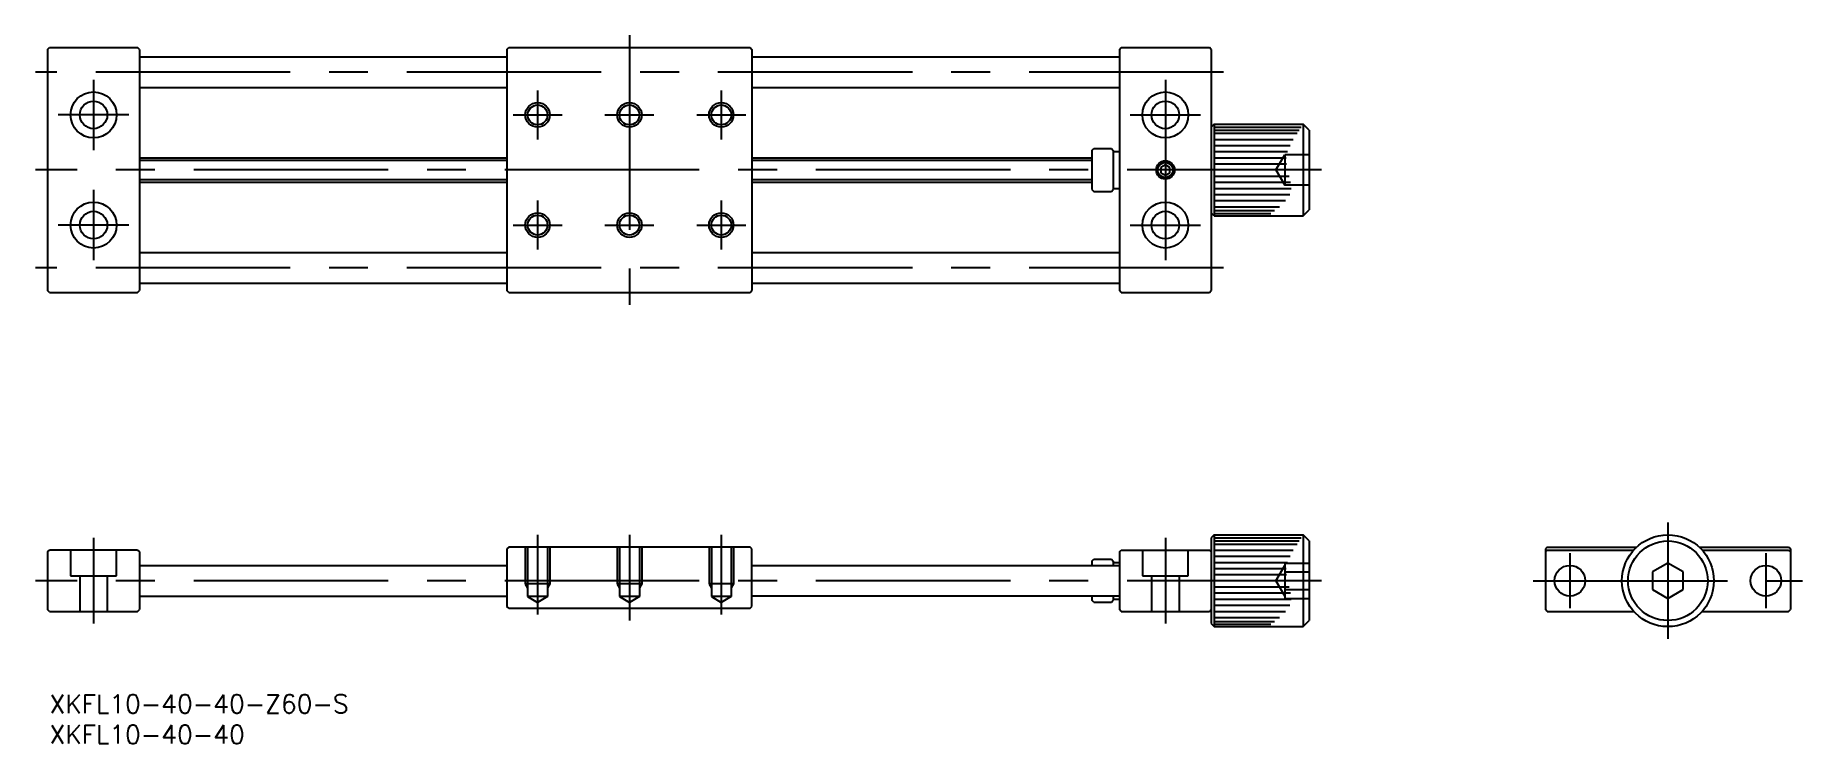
# Model space of a CAD drawing. Extents: x -267 to 22, y -27 to 89.
import ezdxf

# ---------------------------------------------------------------- set-up
doc = ezdxf.new("R2010")
doc.units = 0
doc.linetypes.add('CENTER', pattern=[50.8, 31.75, -6.35, 6.35, -6.35])
doc.linetypes.add('DASHED', pattern=[19.05, 12.7, -6.35])
doc.layers.get('0').update_dxf_attribs({"linetype": 'CONTINUOUS'})
doc.layers.add('CENTER', color=1, linetype='CONTINUOUS')
doc.styles.get("Standard").update_dxf_attribs({"font": 'txt.shx', "height": 3, "bigfont": 'bigfont.shx'})

# ---------------------------------------------------------------- blocks, each defined once
blk = doc.blocks.new('*U2')
at = {"color": 7, "linetype": 'CONTINUOUS'}
blk.add_text('XKFL10-40-40-Z60-S', height=3, dxfattribs=at).set_placement((-264.26, -21.61))
blk = doc.blocks.new('*U3')
at = {"color": 7, "linetype": 'CONTINUOUS'}
blk.add_text('XKFL10-40-40', height=3, dxfattribs=at).set_placement((-264.26, -26.61))

msp = doc.modelspace()

# ---------------------------------------------------------------- linework, layer by layer
at = {"color": 7, "linetype": 'CONTINUOUS'}
for p, q in [((-264.56, 86.79), (-264.26, 87.09)), ((-264.56, 86.79), (-264.56, 47.39)), ((-264.26, 87.09), (-249.86, 87.09)), ((-249.56, 86.79), (-249.86, 87.09)), ((-249.56, 86.79), (-249.56, 47.39)), ((-189.56, 86.79), (-189.26, 87.09)), ((-189.56, 86.79), (-189.56, 47.39)), ((-189.26, 87.09), (-149.86, 87.09)), ((-149.86, 87.09), (-149.56, 86.79)), ((-149.56, 86.79), (-149.56, 47.39)), ((-89.56, 86.79), (-89.26, 87.09)), ((-89.56, 86.79), (-89.56, 47.39)), ((-89.26, 87.09), (-74.86, 87.09)), ((-74.56, 86.79), (-74.86, 87.09)), ((-74.56, 86.79), (-74.56, 47.39)), ((-249.56, 85.59), (-189.56, 85.59)), ((-149.56, 85.59), (-89.56, 85.59)), ((-249.56, 80.59), (-189.56, 80.59)), ((-149.56, 80.59), (-89.56, 80.59)), ((-74.06, 74.59), (-74.56, 74.09)), ((-74.06, 74.59), (-59.56, 74.59)), ((-74.06, 74.59), (-74.06, 59.59)), ((-74.06, 74.09), (-59.9, 74.09)), ((-74.06, 73.62), (-60.21, 73.62)), ((-74.06, 73.09), (-60.56, 73.09)), ((-59.56, 74.59), (-59.56, 59.59)), ((-58.56, 73.59), (-59.56, 74.59)), ((-58.56, 73.59), (-58.56, 60.59)), ((-94.06, 70.29), (-93.76, 70.59)), ((-94.06, 70.29), (-94.06, 63.89)), ((-93.76, 70.59), (-90.86, 70.59)), ((-90.86, 70.59), (-90.56, 70.29)), ((-90.56, 70.29), (-90.56, 63.89)), ((-90.56, 70.09), (-89.56, 70.09)), ((-74.06, 72.09), (-61.17, 72.09)), ((-74.06, 71.09), (-61.7, 71.09)), ((-74.06, 70.09), (-62.12, 70.09)), ((-249.56, 69.09), (-189.56, 69.09)), ((-149.56, 69.09), (-94.06, 69.09)), ((-82.06, 67.95), (-82.81, 67.52)), ((-82.81, 67.52), (-82.81, 66.65)), ((-82.81, 66.65), (-82.06, 66.22)), ((-81.31, 67.52), (-82.06, 67.95)), ((-82.06, 66.22), (-81.31, 66.65)), ((-81.31, 66.65), (-81.31, 67.52)), ((-74.06, 69.09), (-62.31, 69.09)), ((-74.06, 68.09), (-62.27, 68.09)), ((-249.56, 65.09), (-189.56, 65.09)), ((-149.56, 65.09), (-94.06, 65.09)), ((-94.06, 63.89), (-93.76, 63.59)), ((-93.76, 63.59), (-90.86, 63.59)), ((-90.86, 63.59), (-90.56, 63.89)), ((-90.56, 64.09), (-89.56, 64.09)), ((-74.06, 66.09), (-61.85, 66.09)), ((-74.06, 65.09), (-61.62, 65.09)), ((-74.06, 64.09), (-61.54, 64.09)), ((-74.06, 63.09), (-61.74, 63.09)), ((-74.06, 62.09), (-62.42, 62.09)), ((-74.06, 61.09), (-63.44, 61.09)), ((-74.06, 59.59), (-74.56, 60.09)), ((-74.06, 60.45), (-64.22, 60.45)), ((-74.06, 59.98), (-64.84, 59.98)), ((-74.06, 59.59), (-59.56, 59.59)), ((-59.56, 59.59), (-58.56, 60.59)), ((-249.56, 53.59), (-189.56, 53.59)), ((-149.56, 53.59), (-89.56, 53.59)), ((-264.26, 47.09), (-264.56, 47.39)), ((-264.26, 47.09), (-249.86, 47.09)), ((-249.86, 47.09), (-249.56, 47.39)), ((-249.56, 48.59), (-189.56, 48.59)), ((-189.26, 47.09), (-189.56, 47.39)), ((-189.26, 47.09), (-149.86, 47.09)), ((-149.86, 47.09), (-149.56, 47.39)), ((-149.56, 48.59), (-89.56, 48.59)), ((-89.26, 47.09), (-89.56, 47.39)), ((-89.26, 47.09), (-74.86, 47.09)), ((-74.86, 47.09), (-74.56, 47.39)), ((-74.06, 7.5), (-74.56, 7)), ((-74.56, 7), (-74.56, -7)), ((-74.06, 7.5), (-59.56, 7.5)), ((-74.06, 7.5), (-74.06, -7.5)), ((-74.06, 7), (-59.9, 7)), ((-74.06, 6.54), (-60.21, 6.54)), ((-74.06, 6), (-60.56, 6)), ((-59.56, 7.5), (-59.56, -7.5)), ((-58.56, 6.5), (-59.56, 7.5)), ((-58.56, 6.5), (-58.56, -6.5)), ((-264.56, 4.7), (-264.26, 5)), ((-264.56, 4.7), (-264.56, -4.7)), ((-249.86, 5), (-264.26, 5)), ((-249.86, 5), (-249.56, 4.7)), ((-249.56, 4.7), (-249.56, -4.7)), ((-189.26, 5.5), (-189.56, 5.2)), ((-189.56, 5.2), (-189.56, -4.2)), ((-149.86, 5.5), (-189.26, 5.5)), ((-149.56, 5.2), (-149.86, 5.5)), ((-149.56, -4.2), (-149.56, 5.2)), ((-94.06, 3.2), (-93.76, 3.5)), ((-94.06, 3.2), (-94.06, 2.5)), ((-93.76, 3.5), (-90.86, 3.5)), ((-90.86, 3.5), (-90.56, 3.2)), ((-90.56, 3.2), (-90.56, 2.5)), ((-90.56, 3), (-89.56, 3)), ((-89.56, 4.7), (-89.26, 5)), ((-89.56, 4.7), (-89.56, -4.7)), ((-89.26, 5), (-74.86, 5)), ((-74.56, 4.7), (-74.86, 5)), ((-74.06, 5), (-61.17, 5)), ((-74.06, 4), (-61.7, 4)), ((-74.06, 3), (-62.12, 3)), ((-19.7, 5.5), (-20, 5.2)), ((-20, 5.2), (-20, -4.5)), ((-19.7, 5), (-20, 4.7)), ((-20, 4.7), (-20, -4.7)), ((-19.7, 5.5), (-5.1, 5.5)), ((-19.7, 5), (-5.59, 5)), ((0, 2.89), (-2.5, 1.44)), ((2.5, 1.44), (0, 2.89)), ((5.1, 5.5), (19.7, 5.5)), ((5.59, 5), (19.7, 5)), ((19.7, 5.5), (20, 5.2)), ((19.7, 5), (20, 4.7)), ((20, 5.2), (20, -4.5)), ((20, 4.7), (20, -4.7)), ((-249.56, 2.5), (-189.56, 2.5)), ((-149.56, 2.5), (-89.56, 2.5)), ((-74.06, 2), (-62.31, 2)), ((-74.06, 1), (-62.27, 1)), ((-2.5, 1.44), (-2.5, -1.44)), ((2.5, -1.44), (2.5, 1.44)), ((-249.56, -2.5), (-189.56, -2.5)), ((-89.56, -2.5), (-149.56, -2.5)), ((-94.06, -2.5), (-94.06, -3.2)), ((-90.56, -2.5), (-90.56, -3.2)), ((-74.06, -1), (-61.85, -1)), ((-74.06, -2), (-61.62, -2)), ((-2.5, -1.44), (0, -2.89)), ((0, -2.89), (2.5, -1.44)), ((-264.26, -5), (-264.56, -4.7)), ((-264.26, -5), (-249.86, -5)), ((-249.86, -5), (-249.56, -4.7)), ((-189.26, -4.5), (-189.56, -4.2)), ((-189.26, -4.5), (-149.86, -4.5)), ((-149.86, -4.5), (-149.56, -4.2)), ((-93.76, -3.5), (-94.06, -3.2)), ((-93.76, -3.5), (-90.86, -3.5)), ((-90.86, -3.5), (-90.56, -3.2)), ((-90.56, -3), (-89.56, -3)), ((-89.26, -5), (-89.56, -4.7)), ((-89.26, -5), (-74.86, -5)), ((-74.86, -5), (-74.56, -4.7)), ((-74.06, -3), (-61.54, -3)), ((-74.06, -4), (-61.74, -4)), ((-74.06, -5), (-62.42, -5)), ((-19.7, -5), (-20, -4.7)), ((-19.7, -5), (-5.59, -5)), ((5.59, -5), (19.7, -5)), ((19.7, -5), (20, -4.7)), ((-74.56, -7), (-74.06, -7.5)), ((-74.06, -6), (-63.44, -6)), ((-74.06, -6.64), (-64.22, -6.64)), ((-74.06, -7.11), (-64.84, -7.11)), ((-74.06, -7.5), (-59.56, -7.5)), ((-59.56, -7.5), (-58.56, -6.5))]:
    msp.add_line(p, q, dxfattribs=at)
at = {"color": 3, "linetype": 'DASHED'}
for p, q in [((-64.01, 67.09), (-62.56, 69.59)), ((-62.56, 69.59), (-62.56, 64.59)), ((-58.56, 69.59), (-62.56, 69.59)), ((-64.01, 67.09), (-62.56, 64.59)), ((-58.56, 67.09), (-62.56, 67.09)), ((-58.56, 64.59), (-62.56, 64.59)), ((-260.81, 5), (-260.81, 0.8)), ((-253.31, 0.8), (-253.31, 5)), ((-186.56, 5.5), (-186.56, -0.5)), ((-186.18, 5.5), (-186.18, -2.6)), ((-182.94, 5.5), (-182.94, -2.6)), ((-182.56, 5.5), (-182.56, -0.5)), ((-171.56, 5.5), (-171.56, -0.5)), ((-171.18, 5.5), (-171.18, -2.6)), ((-167.94, 5.5), (-167.94, -2.6)), ((-167.56, 5.5), (-167.56, -0.5)), ((-156.56, 5.5), (-156.56, -0.5)), ((-156.18, 5.5), (-156.18, -2.6)), ((-152.94, 5.5), (-152.94, -2.6)), ((-152.56, 5.5), (-152.56, -0.5)), ((-85.81, 5), (-85.81, 0.8)), ((-78.31, 0.8), (-78.31, 5)), ((-62.56, 2.89), (-62.56, -2.89)), ((-62.56, 2.89), (-58.56, 2.89)), ((-260.81, 0.8), (-253.31, 0.8)), ((-259.31, 0.8), (-259.31, -5)), ((-254.81, 0.8), (-254.81, -5)), ((-85.81, 0.8), (-78.31, 0.8)), ((-84.31, 0.8), (-84.31, -5)), ((-79.81, 0.8), (-79.81, -5)), ((-64.01, 0), (-62.56, 2.5)), ((-64.01, 0), (-62.56, -2.5)), ((-62.56, 1.44), (-58.56, 1.44)), ((-182.56, -0.5), (-186.56, -0.5)), ((-186.56, -0.5), (-186.18, -1.16)), ((-186.18, -2.6), (-184.56, -3.54)), ((-182.94, -2.6), (-186.18, -2.6)), ((-182.94, -2.6), (-184.56, -3.54)), ((-182.56, -0.5), (-182.94, -1.16)), ((-171.56, -0.5), (-171.18, -1.16)), ((-167.56, -0.5), (-171.56, -0.5)), ((-167.94, -2.6), (-171.18, -2.6)), ((-171.18, -2.6), (-169.56, -3.54)), ((-167.94, -2.6), (-169.56, -3.54)), ((-167.56, -0.5), (-167.94, -1.16)), ((-152.56, -0.5), (-156.56, -0.5)), ((-156.56, -0.5), (-156.18, -1.16)), ((-152.94, -2.6), (-156.18, -2.6)), ((-156.18, -2.6), (-154.56, -3.54)), ((-152.94, -2.6), (-154.56, -3.54)), ((-152.56, -0.5), (-152.94, -1.16)), ((-62.56, -1.44), (-58.56, -1.44)), ((-62.56, -2.89), (-58.56, -2.89))]:
    msp.add_line(p, q, dxfattribs=at)
at = {"color": 3, "linetype": 'CONTINUOUS'}
for p, q in [((-249.56, 68.71), (-189.56, 68.71)), ((-149.56, 68.71), (-94.06, 68.71)), ((-189.56, 65.46), (-249.56, 65.46)), ((-94.06, 65.46), (-149.56, 65.46))]:
    msp.add_line(p, q, dxfattribs=at)
at = {"color": 7, "linetype": 'CONTINUOUS'}
for centre, radius in [((-257.06, 76.09), 3.75), ((-257.06, 76.09), 2.25), ((-82.06, 76.09), 3.75), ((-82.06, 76.09), 2.25), ((-184.56, 76.09), 1.62), ((-169.56, 76.09), 1.62), ((-154.56, 76.09), 1.62), ((-82.06, 67.09), 1.23), ((-257.06, 58.09), 3.75), ((-82.06, 58.09), 3.75), ((-257.06, 58.09), 2.25), ((-184.56, 58.09), 1.62), ((-169.56, 58.09), 1.62), ((-154.56, 58.09), 1.62), ((-82.06, 58.09), 2.25), ((0, 0), 7.5), ((0, 0), 6.5), ((-16, 0), 2.5), ((-16, 0), 2.5), ((16, 0), 2.5)]:
    msp.add_circle(centre, radius, dxfattribs=at)
at = {"color": 3, "linetype": 'CONTINUOUS'}
for centre, radius in [((-184.56, 76.09), 2), ((-169.56, 76.09), 2), ((-154.56, 76.09), 2), ((-82.06, 67.09), 1.5), ((-184.56, 58.09), 2), ((-169.56, 58.09), 2), ((-154.56, 58.09), 2)]:
    msp.add_circle(centre, radius, dxfattribs=at)
at = {"layer": 'CENTER', "color": 1, "linetype": 'CENTER'}
for p, q in [((-169.56, 89.09), (-169.56, 45.09)), ((-72.56, 83.09), (-266.56, 83.09)), ((-257.06, 81.84), (-257.06, 70.34)), ((-82.06, 81.84), (-82.06, 52.34)), ((-184.56, 80.09), (-184.56, 72.09)), ((-154.56, 80.09), (-154.56, 72.09)), ((-251.31, 76.09), (-262.81, 76.09)), ((-188.56, 76.09), (-180.56, 76.09)), ((-173.56, 76.09), (-165.56, 76.09)), ((-158.56, 76.09), (-150.56, 76.09)), ((-87.81, 76.09), (-76.31, 76.09)), ((-56.56, 67.09), (-266.56, 67.09)), ((-257.06, 63.84), (-257.06, 52.34)), ((-184.56, 62.09), (-184.56, 54.09)), ((-154.56, 62.09), (-154.56, 54.09)), ((-251.31, 58.09), (-262.81, 58.09)), ((-188.56, 58.09), (-180.56, 58.09)), ((-173.56, 58.09), (-165.56, 58.09)), ((-158.56, 58.09), (-150.56, 58.09)), ((-87.81, 58.09), (-76.31, 58.09)), ((-72.56, 51.09), (-266.56, 51.09)), ((0, 9.5), (0, -9.5)), ((-257.06, 7), (-257.06, -7)), ((-184.56, 7.5), (-184.56, -5.54)), ((-169.56, 7.5), (-169.56, -6.5)), ((-154.56, 7.5), (-154.56, -5.54)), ((-82.06, 7), (-82.06, -7)), ((-16, 4.5), (-16, -4.5)), ((16, 4.5), (16, -4.5)), ((-56.56, 0), (-266.56, 0)), ((-22, 0), (22, 0))]:
    msp.add_line(p, q, dxfattribs=at)

# ---------------------------------------------------------------- block references
at = {"color": 7, "linetype": 'CONTINUOUS'}
for name in ['*U2', '*U3']:
    msp.add_blockref(name, (0, 0), dxfattribs=at)

doc.saveas('drawing.dxf')
